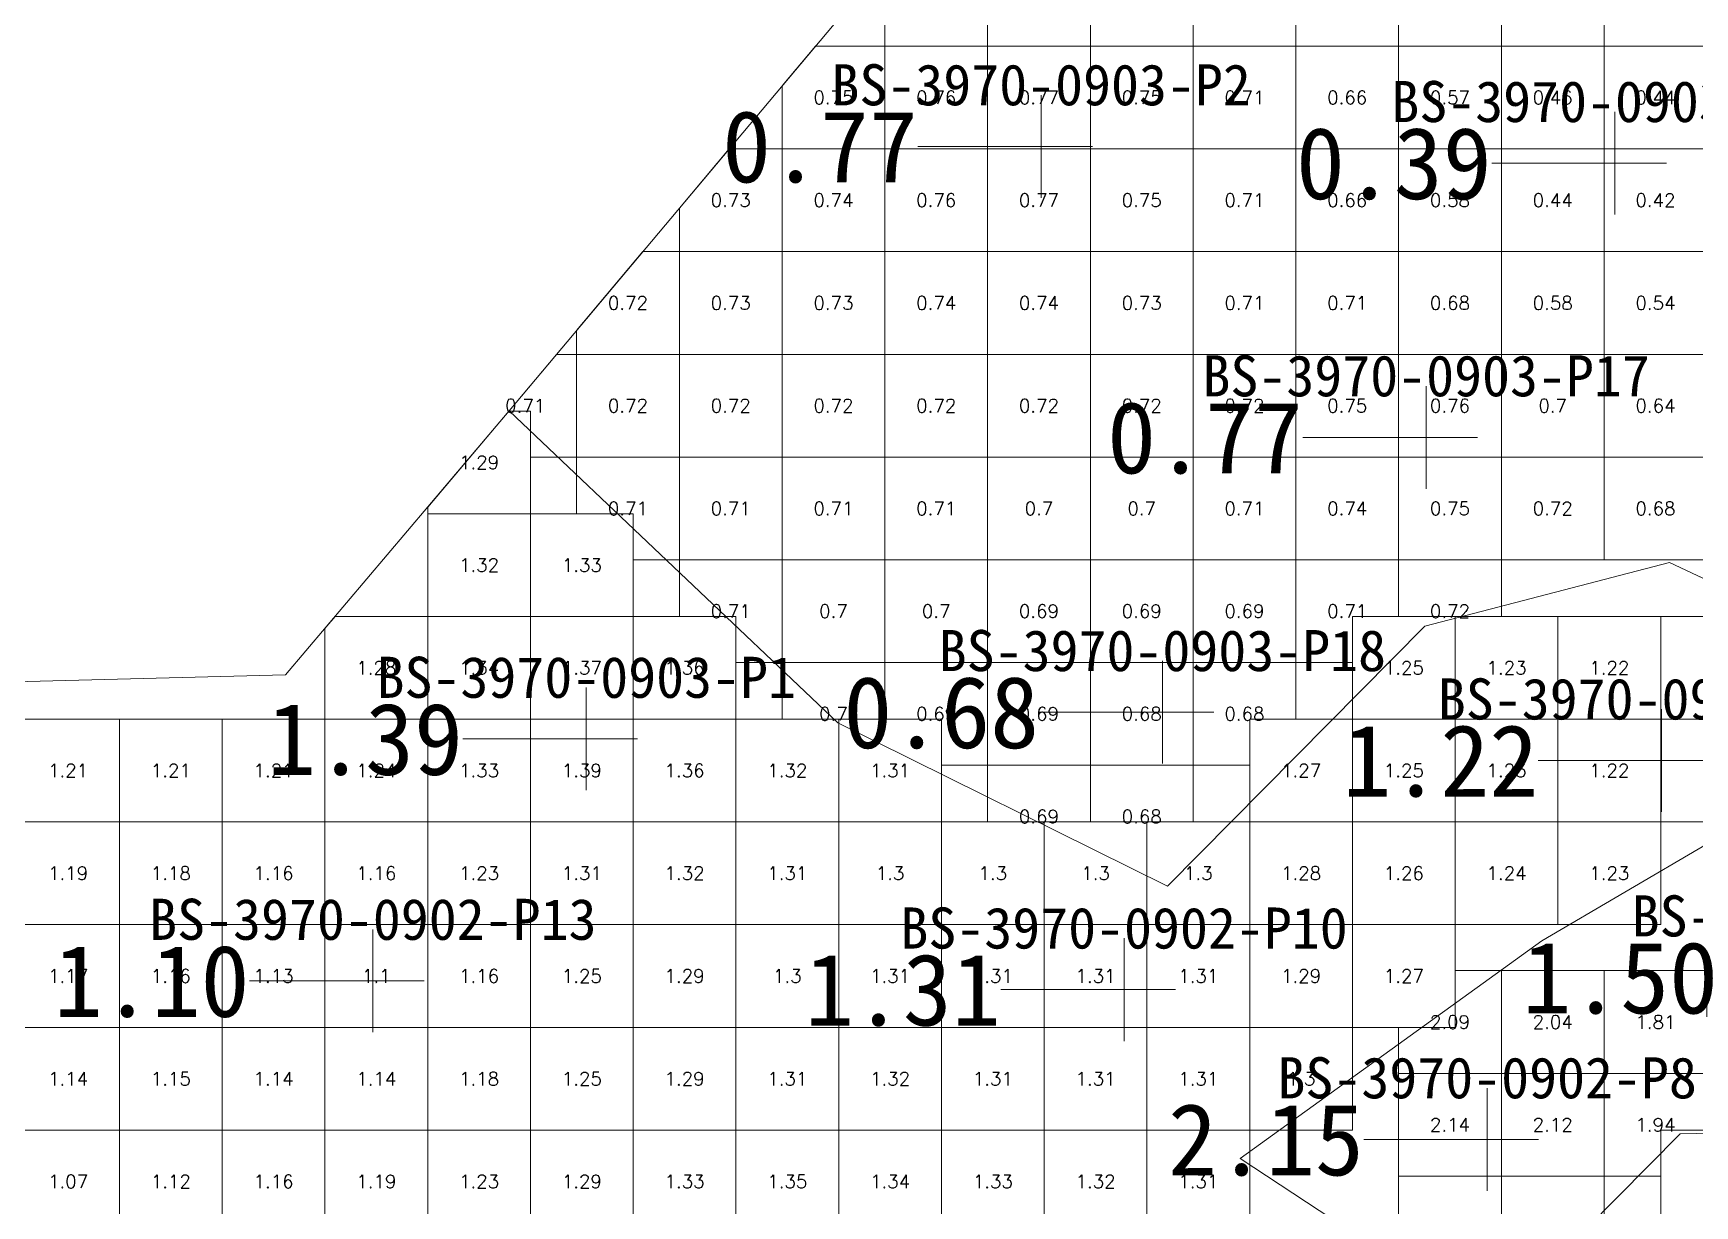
# Model space of a CAD drawing. Header units: inches. Extents: x 469880 to 469993, y 4349688 to 4349759.
# Drawn here: x 469947.06 to 469963.23, y 4349710.64 to 4349722.05 of the extents above; entities that cross this region are included whole.
import ezdxf
from ezdxf.enums import TextEntityAlignment as Align

# ---------------------------------------------------------------- set-up
doc = ezdxf.new("R2010")
doc.units = ezdxf.units.IN
doc.header["$MEASUREMENT"] = 0
for name, color, linetype, lineweight in [('孔口文字', 7, 'Continuous', 0), ('点', 7, 'Continuous', 0), ('爆区方格网', 7, 'Continuous', 0), ('线条', 7, 'Continuous', 0), ('钻孔', 7, 'Continuous', 0)]:
    doc.layers.add(name, color=color, linetype=linetype, lineweight=lineweight)
doc.styles.add('3dmine_textStyle_1', font='txt.shx', dxfattribs={"height": 1, "bigfont": 'gbcbig.shx'})
doc.styles.add('3dmine_textStyle_3', font='simsunb.ttf', dxfattribs={"height": 1})

msp = doc.modelspace()

# ---------------------------------------------------------------- hatches: boundary and pattern name
at = {"layer": '钻孔', "linetype": 'Continuous', "lineweight": 0, "true_color": 0x00ffff, "extrusion": (0, 1, 0)}
for points in [[(-469957.865, 3959.867), (-469956.865, 3959.867), (-469956.865, 3971.867), (-469957.865, 3971.867)], [(-469961.612, 3959.686), (-469960.612, 3959.686), (-469960.612, 3971.686), (-469961.612, 3971.686)], [(-469959.045, 3960.294), (-469958.045, 3960.294), (-469958.045, 3971.294), (-469959.045, 3971.294)]]:
    msp.add_hatch(color=4, dxfattribs=at).paths.add_polyline_path(points, flags=0)
at = {"layer": '钻孔', "linetype": 'Continuous', "lineweight": 0, "true_color": 0x808080, "extrusion": (0, 1, 0)}
msp.add_hatch(color=8, dxfattribs=at).paths.add_polyline_path([(-469963.45, 3959.773), (-469962.45, 3959.773), (-469962.45, 3971.773), (-469963.45, 3971.773)], flags=0)
at = {"layer": '钻孔', "linetype": 'Continuous', "lineweight": 0, "true_color": 0x0000ff, "extrusion": (0, 1, 0)}
for points in [[(-469953.438, 3960.302), (-469952.438, 3960.302), (-469952.438, 3971.302), (-469953.438, 3971.302)], [(-469963.903, 3960.316), (-469962.903, 3960.316), (-469962.903, 3971.316), (-469963.903, 3971.316)], [(-469951.361, 3960.17), (-469950.361, 3960.17), (-469950.361, 3971.17), (-469951.361, 3971.17)], [(-469958.672, 3959.899), (-469957.672, 3959.899), (-469957.672, 3970.899), (-469958.672, 3970.899)]]:
    msp.add_hatch(color=5, dxfattribs=at).paths.add_polyline_path(points, flags=0)
at = {"layer": '钻孔', "linetype": 'Continuous', "lineweight": 0, "true_color": 0xff0000, "extrusion": (0, 1, 0)}
msp.add_hatch(color=1, dxfattribs=at).paths.add_polyline_path([(-469962.206, 3960.086), (-469961.206, 3960.086), (-469961.206, 3971.086), (-469962.206, 3971.086)], flags=0)

# ---------------------------------------------------------------- linework, layer by layer
at = {"color": 4, "linetype": 'Continuous', "lineweight": 0, "true_color": 0x00ffff, "elevation": 1985.963}
msp.add_lwpolyline([(469973.153, 4349732.408), (469971.088, 4349729.409), (469971.519, 4349727.776), (469968.46, 4349724.612), (469968.636, 4349720.901), (469967.605, 4349718.34), (469970.314, 4349716.603), (469968.57, 4349714.27), (469962.982, 4349716.896), (469960.598, 4349716.278), (469958.095, 4349713.746), (469954.885, 4349715.336), (469951.689, 4349718.375), (469955.859, 4349723.342), (469957.853, 4349725.735), (469962.88, 4349731.064), (469965.889, 4349733.504), (469971.06, 4349734.297), (469973.153, 4349732.408)], dxfattribs=at)
at = {"color": 5, "linetype": 'Continuous', "lineweight": 0, "true_color": 0x0000ff}
msp.add_lwpolyline([(469964.697, 4349711.369), (469963.086, 4349711.336), (469961.253, 4349709.481), (469958.801, 4349711.094), (469961.738, 4349713.214), (469965.776, 4349715.583), (469962.982, 4349716.896), (469960.598, 4349716.278), (469958.095, 4349713.746), (469954.885, 4349715.336), (469951.689, 4349718.375), (469949.512, 4349715.803), (469943.724, 4349715.656)], dxfattribs=at)
at = {"color": 7, "linetype": 'Continuous', "lineweight": 0, "elevation": 1985.963}
msp.add_lwpolyline([(469965.776, 4349715.583), (469961.738, 4349713.214), (469958.801, 4349711.094), (469961.253, 4349709.481), (469963.086, 4349711.336), (469964.697, 4349711.369), (469968.341, 4349711.011), (469971.985, 4349710.652), (469973.465, 4349710.166), (469974.945, 4349709.68), (469976.392, 4349708.736), (469977.838, 4349707.792), (469979.727, 4349709.945), (469977.739, 4349711.524), (469973.831, 4349712.629), (469971.854, 4349713.965), (469968.57, 4349714.27), (469965.776, 4349715.583), (469965.776, 4349715.583)], dxfattribs=at)
at = {"layer": '点', "color": 138, "linetype": 'Continuous', "lineweight": 0, "true_color": 0x004c4c}
for points, elevation in [([(469956.865, 4349720.448), (469956.865, 4349721.448)], 3971.867), ([(469962.45, 4349720.285), (469962.45, 4349721.285)], 3971.773), ([(469957.365, 4349720.948), (469956.365, 4349720.948)], 3971.867), ([(469962.95, 4349720.785), (469961.95, 4349720.785)], 3971.773), ([(469960.612, 4349717.615), (469960.612, 4349718.615)], 3971.686), ([(469961.112, 4349718.115), (469960.112, 4349718.115)], 3971.686), ([(469958.045, 4349714.94), (469958.045, 4349715.94)], 3971.294), ([(469952.438, 4349714.68), (469952.438, 4349715.68)], 3971.302), ([(469958.545, 4349715.44), (469957.545, 4349715.44)], 3971.294), ([(469962.903, 4349714.469), (469962.903, 4349715.469)], 3971.316), ([(469952.938, 4349715.18), (469951.938, 4349715.18)], 3971.302), ([(469963.403, 4349714.969), (469962.403, 4349714.969)], 3971.316), ([(469950.361, 4349712.324), (469950.361, 4349713.324)], 3971.17), ([(469957.672, 4349712.239), (469957.672, 4349713.239)], 3970.899), ([(469950.861, 4349712.824), (469949.861, 4349712.824)], 3971.17), ([(469958.172, 4349712.739), (469957.172, 4349712.739)], 3970.899), ([(469961.206, 4349710.781), (469961.206, 4349711.781)], 3971.086), ([(469961.706, 4349711.281), (469960.706, 4349711.281)], 3971.086)]:
    msp.add_lwpolyline(points, dxfattribs=dict(at, elevation=elevation))
at = {"layer": '爆区方格网', "color": 4, "linetype": 'Continuous', "lineweight": 0, "true_color": 0x00ffff, "elevation": 3971.501}
for points in [[(469956.344, 4349721.924), (469955.344, 4349721.924), (469955.344, 4349722.729), (469955.508, 4349722.924), (469956.344, 4349722.924), (469956.344, 4349721.924)], [(469957.344, 4349721.924), (469956.344, 4349721.924), (469956.344, 4349722.924), (469957.344, 4349722.924), (469957.344, 4349721.924)], [(469958.344, 4349721.924), (469957.344, 4349721.924), (469957.344, 4349722.924), (469958.344, 4349722.924), (469958.344, 4349721.924)], [(469959.344, 4349721.924), (469958.344, 4349721.924), (469958.344, 4349722.924), (469959.344, 4349722.924), (469959.344, 4349721.924)], [(469960.344, 4349721.924), (469959.344, 4349721.924), (469959.344, 4349722.924), (469960.344, 4349722.924), (469960.344, 4349721.924)], [(469961.344, 4349721.924), (469960.344, 4349721.924), (469960.344, 4349722.924), (469961.344, 4349722.924), (469961.344, 4349721.924)], [(469962.344, 4349721.924), (469961.344, 4349721.924), (469961.344, 4349722.924), (469962.344, 4349722.924), (469962.344, 4349721.924)], [(469963.344, 4349721.924), (469962.344, 4349721.924), (469962.344, 4349722.924), (469963.344, 4349722.924), (469963.344, 4349721.924)], [(469955.344, 4349720.924), (469954.344, 4349720.924), (469954.344, 4349721.538), (469954.668, 4349721.924), (469955.344, 4349721.924), (469955.344, 4349720.924)], [(469956.344, 4349720.924), (469955.344, 4349720.924), (469955.344, 4349721.924), (469956.344, 4349721.924), (469956.344, 4349720.924)], [(469957.344, 4349720.924), (469956.344, 4349720.924), (469956.344, 4349721.924), (469957.344, 4349721.924), (469957.344, 4349720.924)], [(469958.344, 4349720.924), (469957.344, 4349720.924), (469957.344, 4349721.924), (469958.344, 4349721.924), (469958.344, 4349720.924)], [(469959.344, 4349720.924), (469958.344, 4349720.924), (469958.344, 4349721.924), (469959.344, 4349721.924), (469959.344, 4349720.924)], [(469960.344, 4349720.924), (469959.344, 4349720.924), (469959.344, 4349721.924), (469960.344, 4349721.924), (469960.344, 4349720.924)], [(469961.344, 4349720.924), (469960.344, 4349720.924), (469960.344, 4349721.924), (469961.344, 4349721.924), (469961.344, 4349720.924)], [(469962.344, 4349720.924), (469961.344, 4349720.924), (469961.344, 4349721.924), (469962.344, 4349721.924), (469962.344, 4349720.924)], [(469963.344, 4349720.924), (469962.344, 4349720.924), (469962.344, 4349721.924), (469963.344, 4349721.924), (469963.344, 4349720.924)], [(469954.344, 4349719.924), (469953.344, 4349719.924), (469953.344, 4349720.347), (469953.829, 4349720.924), (469954.344, 4349720.924), (469954.344, 4349719.924)], [(469955.344, 4349719.924), (469954.344, 4349719.924), (469954.344, 4349720.924), (469955.344, 4349720.924), (469955.344, 4349719.924)], [(469956.344, 4349719.924), (469955.344, 4349719.924), (469955.344, 4349720.924), (469956.344, 4349720.924), (469956.344, 4349719.924)], [(469957.344, 4349719.924), (469956.344, 4349719.924), (469956.344, 4349720.924), (469957.344, 4349720.924), (469957.344, 4349719.924)], [(469958.344, 4349719.924), (469957.344, 4349719.924), (469957.344, 4349720.924), (469958.344, 4349720.924), (469958.344, 4349719.924)], [(469959.344, 4349719.924), (469958.344, 4349719.924), (469958.344, 4349720.924), (469959.344, 4349720.924), (469959.344, 4349719.924)], [(469960.344, 4349719.924), (469959.344, 4349719.924), (469959.344, 4349720.924), (469960.344, 4349720.924), (469960.344, 4349719.924)], [(469961.344, 4349719.924), (469960.344, 4349719.924), (469960.344, 4349720.924), (469961.344, 4349720.924), (469961.344, 4349719.924)], [(469962.344, 4349719.924), (469961.344, 4349719.924), (469961.344, 4349720.924), (469962.344, 4349720.924), (469962.344, 4349719.924)], [(469963.344, 4349719.924), (469962.344, 4349719.924), (469962.344, 4349720.924), (469963.344, 4349720.924), (469963.344, 4349719.924)], [(469953.344, 4349718.924), (469952.344, 4349718.924), (469952.344, 4349719.156), (469952.989, 4349719.924), (469953.344, 4349719.924), (469953.344, 4349718.924)], [(469954.344, 4349718.924), (469953.344, 4349718.924), (469953.344, 4349719.924), (469954.344, 4349719.924), (469954.344, 4349718.924)], [(469955.344, 4349718.924), (469954.344, 4349718.924), (469954.344, 4349719.924), (469955.344, 4349719.924), (469955.344, 4349718.924)], [(469956.344, 4349718.924), (469955.344, 4349718.924), (469955.344, 4349719.924), (469956.344, 4349719.924), (469956.344, 4349718.924)], [(469957.344, 4349718.924), (469956.344, 4349718.924), (469956.344, 4349719.924), (469957.344, 4349719.924), (469957.344, 4349718.924)], [(469958.344, 4349718.924), (469957.344, 4349718.924), (469957.344, 4349719.924), (469958.344, 4349719.924), (469958.344, 4349718.924)], [(469959.344, 4349718.924), (469958.344, 4349718.924), (469958.344, 4349719.924), (469959.344, 4349719.924), (469959.344, 4349718.924)], [(469960.344, 4349718.924), (469959.344, 4349718.924), (469959.344, 4349719.924), (469960.344, 4349719.924), (469960.344, 4349718.924)], [(469961.344, 4349718.924), (469960.344, 4349718.924), (469960.344, 4349719.924), (469961.344, 4349719.924), (469961.344, 4349718.924)], [(469962.344, 4349718.924), (469961.344, 4349718.924), (469961.344, 4349719.924), (469962.344, 4349719.924), (469962.344, 4349718.924)], [(469963.344, 4349718.924), (469962.344, 4349718.924), (469962.344, 4349719.924), (469963.344, 4349719.924), (469963.344, 4349718.924)], [(469952.344, 4349717.924), (469951.895, 4349717.924), (469951.895, 4349718.372), (469951.686, 4349718.372), (469951.689, 4349718.375), (469952.149, 4349718.924), (469952.344, 4349718.924), (469952.344, 4349717.924)], [(469953.344, 4349717.924), (469952.344, 4349717.924), (469952.344, 4349718.924), (469953.344, 4349718.924), (469953.344, 4349717.924)], [(469954.344, 4349717.924), (469953.344, 4349717.924), (469953.344, 4349718.924), (469954.344, 4349718.924), (469954.344, 4349717.924)], [(469955.344, 4349717.924), (469954.344, 4349717.924), (469954.344, 4349718.924), (469955.344, 4349718.924), (469955.344, 4349717.924)], [(469956.344, 4349717.924), (469955.344, 4349717.924), (469955.344, 4349718.924), (469956.344, 4349718.924), (469956.344, 4349717.924)], [(469957.344, 4349717.924), (469956.344, 4349717.924), (469956.344, 4349718.924), (469957.344, 4349718.924), (469957.344, 4349717.924)], [(469958.344, 4349717.924), (469957.344, 4349717.924), (469957.344, 4349718.924), (469958.344, 4349718.924), (469958.344, 4349717.924)], [(469959.344, 4349717.924), (469958.344, 4349717.924), (469958.344, 4349718.924), (469959.344, 4349718.924), (469959.344, 4349717.924)], [(469960.344, 4349717.924), (469959.344, 4349717.924), (469959.344, 4349718.924), (469960.344, 4349718.924), (469960.344, 4349717.924)], [(469961.344, 4349717.924), (469960.344, 4349717.924), (469960.344, 4349718.924), (469961.344, 4349718.924), (469961.344, 4349717.924)], [(469962.344, 4349717.924), (469961.344, 4349717.924), (469961.344, 4349718.924), (469962.344, 4349718.924), (469962.344, 4349717.924)], [(469963.344, 4349717.924), (469962.344, 4349717.924), (469962.344, 4349718.924), (469963.344, 4349718.924), (469963.344, 4349717.924)], [(469953.344, 4349716.924), (469952.895, 4349716.924), (469952.895, 4349717.372), (469952.344, 4349717.372), (469952.344, 4349717.924), (469953.344, 4349717.924), (469953.344, 4349716.924)], [(469954.344, 4349716.924), (469953.344, 4349716.924), (469953.344, 4349717.924), (469954.344, 4349717.924), (469954.344, 4349716.924)], [(469955.344, 4349716.924), (469954.344, 4349716.924), (469954.344, 4349717.924), (469955.344, 4349717.924), (469955.344, 4349716.924)], [(469956.344, 4349716.924), (469955.344, 4349716.924), (469955.344, 4349717.924), (469956.344, 4349717.924), (469956.344, 4349716.924)], [(469957.344, 4349716.924), (469956.344, 4349716.924), (469956.344, 4349717.924), (469957.344, 4349717.924), (469957.344, 4349716.924)], [(469958.344, 4349716.924), (469957.344, 4349716.924), (469957.344, 4349717.924), (469958.344, 4349717.924), (469958.344, 4349716.924)], [(469959.344, 4349716.924), (469958.344, 4349716.924), (469958.344, 4349717.924), (469959.344, 4349717.924), (469959.344, 4349716.924)], [(469960.344, 4349716.924), (469959.344, 4349716.924), (469959.344, 4349717.924), (469960.344, 4349717.924), (469960.344, 4349716.924)], [(469961.344, 4349716.924), (469960.344, 4349716.924), (469960.344, 4349717.924), (469961.344, 4349717.924), (469961.344, 4349716.924)], [(469962.344, 4349716.924), (469961.344, 4349716.924), (469961.344, 4349717.924), (469962.344, 4349717.924), (469962.344, 4349716.924)], [(469963.344, 4349716.924), (469962.344, 4349716.924), (469962.344, 4349717.924), (469963.344, 4349717.924), (469963.344, 4349716.924)], [(469954.344, 4349715.924), (469953.895, 4349715.924), (469953.895, 4349716.372), (469953.344, 4349716.372), (469953.344, 4349716.924), (469954.344, 4349716.924), (469954.344, 4349715.924)], [(469955.344, 4349715.924), (469954.344, 4349715.924), (469954.344, 4349716.924), (469955.344, 4349716.924), (469955.344, 4349715.924)], [(469956.344, 4349715.924), (469955.344, 4349715.924), (469955.344, 4349716.924), (469956.344, 4349716.924), (469956.344, 4349715.924)], [(469957.344, 4349715.924), (469956.344, 4349715.924), (469956.344, 4349716.924), (469957.344, 4349716.924), (469957.344, 4349715.924)], [(469958.344, 4349715.924), (469957.344, 4349715.924), (469957.344, 4349716.924), (469958.344, 4349716.924), (469958.344, 4349715.924)], [(469959.344, 4349715.924), (469958.344, 4349715.924), (469958.344, 4349716.924), (469959.344, 4349716.924), (469959.344, 4349715.924)], [(469960.344, 4349716.372), (469959.895, 4349716.372), (469959.895, 4349715.924), (469959.344, 4349715.924), (469959.344, 4349716.924), (469960.344, 4349716.924), (469960.344, 4349716.372)], [(469961.344, 4349716.372), (469960.344, 4349716.372), (469960.344, 4349716.924), (469961.344, 4349716.924), (469961.344, 4349716.372)], [(469955.344, 4349715.372), (469954.344, 4349715.372), (469954.344, 4349715.924), (469955.344, 4349715.924), (469955.344, 4349715.372)], [(469956.344, 4349714.924), (469955.895, 4349714.924), (469955.895, 4349715.372), (469955.344, 4349715.372), (469955.344, 4349715.924), (469956.344, 4349715.924), (469956.344, 4349714.924)], [(469957.344, 4349714.924), (469956.344, 4349714.924), (469956.344, 4349715.924), (469957.344, 4349715.924), (469957.344, 4349714.924)], [(469958.344, 4349714.924), (469957.344, 4349714.924), (469957.344, 4349715.924), (469958.344, 4349715.924), (469958.344, 4349714.924)], [(469959.344, 4349715.372), (469958.895, 4349715.372), (469958.895, 4349714.924), (469958.344, 4349714.924), (469958.344, 4349715.924), (469959.344, 4349715.924), (469959.344, 4349715.372)], [(469957.344, 4349714.372), (469956.344, 4349714.372), (469956.344, 4349714.924), (469957.344, 4349714.924), (469957.344, 4349714.372)], [(469958.344, 4349714.372), (469957.344, 4349714.372), (469957.344, 4349714.924), (469958.344, 4349714.924), (469958.344, 4349714.372)]]:
    msp.add_lwpolyline(points, dxfattribs=at)
at = {"layer": '爆区方格网', "color": 5, "linetype": 'Continuous', "lineweight": 0, "true_color": 0x0000ff, "elevation": 3971.284}
for points in [[(469951.895, 4349717.372), (469950.895, 4349717.372), (469950.895, 4349717.437), (469951.686, 4349718.372), (469951.895, 4349718.372), (469951.895, 4349717.372)], [(469951.895, 4349716.372), (469950.895, 4349716.372), (469950.895, 4349717.372), (469951.895, 4349717.372), (469951.895, 4349716.372)], [(469952.895, 4349716.372), (469951.895, 4349716.372), (469951.895, 4349717.372), (469952.895, 4349717.372), (469952.895, 4349716.372)], [(469950.895, 4349715.372), (469949.895, 4349715.372), (469949.895, 4349716.255), (469949.994, 4349716.372), (469950.895, 4349716.372), (469950.895, 4349715.372)], [(469951.895, 4349715.372), (469950.895, 4349715.372), (469950.895, 4349716.372), (469951.895, 4349716.372), (469951.895, 4349715.372)], [(469952.895, 4349715.372), (469951.895, 4349715.372), (469951.895, 4349716.372), (469952.895, 4349716.372), (469952.895, 4349715.372)], [(469953.895, 4349715.372), (469952.895, 4349715.372), (469952.895, 4349716.372), (469953.895, 4349716.372), (469953.895, 4349715.372)], [(469960.895, 4349715.372), (469959.895, 4349715.372), (469959.895, 4349716.372), (469960.895, 4349716.372), (469960.895, 4349715.372)], [(469961.895, 4349715.372), (469960.895, 4349715.372), (469960.895, 4349716.372), (469961.895, 4349716.372), (469961.895, 4349715.372)], [(469962.895, 4349715.372), (469961.895, 4349715.372), (469961.895, 4349716.372), (469962.895, 4349716.372), (469962.895, 4349715.372)], [(469963.895, 4349715.372), (469962.895, 4349715.372), (469962.895, 4349716.372), (469963.895, 4349716.372), (469963.895, 4349715.372)], [(469947.895, 4349714.372), (469946.895, 4349714.372), (469946.895, 4349715.372), (469947.895, 4349715.372), (469947.895, 4349714.372)], [(469948.895, 4349714.372), (469947.895, 4349714.372), (469947.895, 4349715.372), (469948.895, 4349715.372), (469948.895, 4349714.372)], [(469949.895, 4349714.372), (469948.895, 4349714.372), (469948.895, 4349715.372), (469949.895, 4349715.372), (469949.895, 4349714.372)], [(469950.895, 4349714.372), (469949.895, 4349714.372), (469949.895, 4349715.372), (469950.895, 4349715.372), (469950.895, 4349714.372)], [(469951.895, 4349714.372), (469950.895, 4349714.372), (469950.895, 4349715.372), (469951.895, 4349715.372), (469951.895, 4349714.372)], [(469952.895, 4349714.372), (469951.895, 4349714.372), (469951.895, 4349715.372), (469952.895, 4349715.372), (469952.895, 4349714.372)], [(469953.895, 4349714.372), (469952.895, 4349714.372), (469952.895, 4349715.372), (469953.895, 4349715.372), (469953.895, 4349714.372)], [(469954.895, 4349714.372), (469953.895, 4349714.372), (469953.895, 4349715.372), (469954.895, 4349715.372), (469954.895, 4349714.372)], [(469955.895, 4349714.372), (469954.895, 4349714.372), (469954.895, 4349715.372), (469955.895, 4349715.372), (469955.895, 4349714.372)], [(469959.895, 4349714.372), (469958.895, 4349714.372), (469958.895, 4349715.372), (469959.895, 4349715.372), (469959.895, 4349714.372)], [(469960.895, 4349714.372), (469959.895, 4349714.372), (469959.895, 4349715.372), (469960.895, 4349715.372), (469960.895, 4349714.372)], [(469961.895, 4349714.372), (469960.895, 4349714.372), (469960.895, 4349715.372), (469961.895, 4349715.372), (469961.895, 4349714.372)], [(469962.895, 4349714.372), (469961.895, 4349714.372), (469961.895, 4349715.372), (469962.895, 4349715.372), (469962.895, 4349714.372)], [(469963.895, 4349714.372), (469962.895, 4349714.372), (469962.895, 4349715.372), (469963.895, 4349715.372), (469963.895, 4349714.372)], [(469947.895, 4349713.372), (469946.895, 4349713.372), (469946.895, 4349714.372), (469947.895, 4349714.372), (469947.895, 4349713.372)], [(469948.895, 4349713.372), (469947.895, 4349713.372), (469947.895, 4349714.372), (469948.895, 4349714.372), (469948.895, 4349713.372)], [(469949.895, 4349713.372), (469948.895, 4349713.372), (469948.895, 4349714.372), (469949.895, 4349714.372), (469949.895, 4349713.372)], [(469950.895, 4349713.372), (469949.895, 4349713.372), (469949.895, 4349714.372), (469950.895, 4349714.372), (469950.895, 4349713.372)], [(469951.895, 4349713.372), (469950.895, 4349713.372), (469950.895, 4349714.372), (469951.895, 4349714.372), (469951.895, 4349713.372)], [(469952.895, 4349713.372), (469951.895, 4349713.372), (469951.895, 4349714.372), (469952.895, 4349714.372), (469952.895, 4349713.372)], [(469953.895, 4349713.372), (469952.895, 4349713.372), (469952.895, 4349714.372), (469953.895, 4349714.372), (469953.895, 4349713.372)], [(469954.895, 4349713.372), (469953.895, 4349713.372), (469953.895, 4349714.372), (469954.895, 4349714.372), (469954.895, 4349713.372)], [(469955.895, 4349713.372), (469954.895, 4349713.372), (469954.895, 4349714.372), (469955.895, 4349714.372), (469955.895, 4349713.372)], [(469956.895, 4349713.372), (469955.895, 4349713.372), (469955.895, 4349714.372), (469956.895, 4349714.372), (469956.895, 4349713.372)], [(469957.895, 4349713.372), (469956.895, 4349713.372), (469956.895, 4349714.372), (469957.895, 4349714.372), (469957.895, 4349713.372)], [(469958.895, 4349713.372), (469957.895, 4349713.372), (469957.895, 4349714.372), (469958.895, 4349714.372), (469958.895, 4349713.372)], [(469959.895, 4349713.372), (469958.895, 4349713.372), (469958.895, 4349714.372), (469959.895, 4349714.372), (469959.895, 4349713.372)], [(469960.895, 4349713.372), (469959.895, 4349713.372), (469959.895, 4349714.372), (469960.895, 4349714.372), (469960.895, 4349713.372)], [(469961.895, 4349713.372), (469960.895, 4349713.372), (469960.895, 4349714.372), (469961.895, 4349714.372), (469961.895, 4349713.372)], [(469962.895, 4349713.372), (469961.895, 4349713.372), (469961.895, 4349714.372), (469962.895, 4349714.372), (469962.895, 4349713.372)], [(469947.895, 4349712.372), (469946.895, 4349712.372), (469946.895, 4349713.372), (469947.895, 4349713.372), (469947.895, 4349712.372)], [(469948.895, 4349712.372), (469947.895, 4349712.372), (469947.895, 4349713.372), (469948.895, 4349713.372), (469948.895, 4349712.372)], [(469949.895, 4349712.372), (469948.895, 4349712.372), (469948.895, 4349713.372), (469949.895, 4349713.372), (469949.895, 4349712.372)], [(469950.895, 4349712.372), (469949.895, 4349712.372), (469949.895, 4349713.372), (469950.895, 4349713.372), (469950.895, 4349712.372)], [(469951.895, 4349712.372), (469950.895, 4349712.372), (469950.895, 4349713.372), (469951.895, 4349713.372), (469951.895, 4349712.372)], [(469952.895, 4349712.372), (469951.895, 4349712.372), (469951.895, 4349713.372), (469952.895, 4349713.372), (469952.895, 4349712.372)], [(469953.895, 4349712.372), (469952.895, 4349712.372), (469952.895, 4349713.372), (469953.895, 4349713.372), (469953.895, 4349712.372)], [(469954.895, 4349712.372), (469953.895, 4349712.372), (469953.895, 4349713.372), (469954.895, 4349713.372), (469954.895, 4349712.372)], [(469955.895, 4349712.372), (469954.895, 4349712.372), (469954.895, 4349713.372), (469955.895, 4349713.372), (469955.895, 4349712.372)], [(469956.895, 4349712.372), (469955.895, 4349712.372), (469955.895, 4349713.372), (469956.895, 4349713.372), (469956.895, 4349712.372)], [(469957.895, 4349712.372), (469956.895, 4349712.372), (469956.895, 4349713.372), (469957.895, 4349713.372), (469957.895, 4349712.372)], [(469958.895, 4349712.372), (469957.895, 4349712.372), (469957.895, 4349713.372), (469958.895, 4349713.372), (469958.895, 4349712.372)], [(469959.895, 4349712.372), (469958.895, 4349712.372), (469958.895, 4349713.372), (469959.895, 4349713.372), (469959.895, 4349712.372)], [(469960.895, 4349712.372), (469959.895, 4349712.372), (469959.895, 4349713.372), (469960.895, 4349713.372), (469960.895, 4349712.372)], [(469947.895, 4349711.372), (469946.895, 4349711.372), (469946.895, 4349712.372), (469947.895, 4349712.372), (469947.895, 4349711.372)], [(469948.895, 4349711.372), (469947.895, 4349711.372), (469947.895, 4349712.372), (469948.895, 4349712.372), (469948.895, 4349711.372)], [(469949.895, 4349711.372), (469948.895, 4349711.372), (469948.895, 4349712.372), (469949.895, 4349712.372), (469949.895, 4349711.372)], [(469950.895, 4349711.372), (469949.895, 4349711.372), (469949.895, 4349712.372), (469950.895, 4349712.372), (469950.895, 4349711.372)], [(469951.895, 4349711.372), (469950.895, 4349711.372), (469950.895, 4349712.372), (469951.895, 4349712.372), (469951.895, 4349711.372)], [(469952.895, 4349711.372), (469951.895, 4349711.372), (469951.895, 4349712.372), (469952.895, 4349712.372), (469952.895, 4349711.372)], [(469953.895, 4349711.372), (469952.895, 4349711.372), (469952.895, 4349712.372), (469953.895, 4349712.372), (469953.895, 4349711.372)], [(469954.895, 4349711.372), (469953.895, 4349711.372), (469953.895, 4349712.372), (469954.895, 4349712.372), (469954.895, 4349711.372)], [(469955.895, 4349711.372), (469954.895, 4349711.372), (469954.895, 4349712.372), (469955.895, 4349712.372), (469955.895, 4349711.372)], [(469956.895, 4349711.372), (469955.895, 4349711.372), (469955.895, 4349712.372), (469956.895, 4349712.372), (469956.895, 4349711.372)], [(469957.895, 4349711.372), (469956.895, 4349711.372), (469956.895, 4349712.372), (469957.895, 4349712.372), (469957.895, 4349711.372)], [(469958.895, 4349711.372), (469957.895, 4349711.372), (469957.895, 4349712.372), (469958.895, 4349712.372), (469958.895, 4349711.372)], [(469959.895, 4349711.372), (469958.895, 4349711.372), (469958.895, 4349712.372), (469959.895, 4349712.372), (469959.895, 4349711.372)], [(469947.895, 4349710.372), (469946.895, 4349710.372), (469946.895, 4349711.372), (469947.895, 4349711.372), (469947.895, 4349710.372)], [(469948.895, 4349710.372), (469947.895, 4349710.372), (469947.895, 4349711.372), (469948.895, 4349711.372), (469948.895, 4349710.372)], [(469949.895, 4349710.372), (469948.895, 4349710.372), (469948.895, 4349711.372), (469949.895, 4349711.372), (469949.895, 4349710.372)], [(469950.895, 4349710.372), (469949.895, 4349710.372), (469949.895, 4349711.372), (469950.895, 4349711.372), (469950.895, 4349710.372)], [(469951.895, 4349710.372), (469950.895, 4349710.372), (469950.895, 4349711.372), (469951.895, 4349711.372), (469951.895, 4349710.372)], [(469952.895, 4349710.372), (469951.895, 4349710.372), (469951.895, 4349711.372), (469952.895, 4349711.372), (469952.895, 4349710.372)], [(469953.895, 4349710.372), (469952.895, 4349710.372), (469952.895, 4349711.372), (469953.895, 4349711.372), (469953.895, 4349710.372)], [(469954.895, 4349710.372), (469953.895, 4349710.372), (469953.895, 4349711.372), (469954.895, 4349711.372), (469954.895, 4349710.372)], [(469955.895, 4349710.372), (469954.895, 4349710.372), (469954.895, 4349711.372), (469955.895, 4349711.372), (469955.895, 4349710.372)], [(469956.895, 4349710.372), (469955.895, 4349710.372), (469955.895, 4349711.372), (469956.895, 4349711.372), (469956.895, 4349710.372)], [(469957.895, 4349710.372), (469956.895, 4349710.372), (469956.895, 4349711.372), (469957.895, 4349711.372), (469957.895, 4349710.372)], [(469958.895, 4349710.372), (469957.895, 4349710.372), (469957.895, 4349711.372), (469958.895, 4349711.372), (469958.895, 4349710.372)], [(469963.895, 4349710.372), (469962.895, 4349710.372), (469962.895, 4349711.372), (469963.895, 4349711.372), (469963.895, 4349710.372)]]:
    msp.add_lwpolyline(points, dxfattribs=at)
at = {"layer": '爆区方格网', "color": 1, "linetype": 'Continuous', "lineweight": 0, "true_color": 0xff0000, "elevation": 3971.086}
for points in [[(469961.344, 4349711.924), (469960.344, 4349711.924), (469960.344, 4349712.372), (469960.895, 4349712.372), (469960.895, 4349712.924), (469961.344, 4349712.924), (469961.344, 4349711.924)], [(469962.344, 4349711.924), (469961.344, 4349711.924), (469961.344, 4349712.924), (469962.344, 4349712.924), (469962.344, 4349711.924)], [(469963.344, 4349711.924), (469962.344, 4349711.924), (469962.344, 4349712.924), (469963.344, 4349712.924), (469963.344, 4349711.924)], [(469961.344, 4349710.924), (469960.344, 4349710.924), (469960.344, 4349711.924), (469961.344, 4349711.924), (469961.344, 4349710.924)], [(469962.344, 4349710.924), (469961.344, 4349710.924), (469961.344, 4349711.924), (469962.344, 4349711.924), (469962.344, 4349710.924)], [(469963.344, 4349711.372), (469962.895, 4349711.372), (469962.895, 4349710.924), (469962.344, 4349710.924), (469962.344, 4349711.924), (469963.344, 4349711.924), (469963.344, 4349711.372)], [(469961.344, 4349709.924), (469960.895, 4349709.924), (469960.895, 4349710.372), (469960.344, 4349710.372), (469960.344, 4349710.924), (469961.344, 4349710.924), (469961.344, 4349709.924)], [(469962.344, 4349710.372), (469961.895, 4349710.372), (469961.895, 4349709.924), (469961.344, 4349709.924), (469961.344, 4349710.924), (469962.344, 4349710.924), (469962.344, 4349710.372)]]:
    msp.add_lwpolyline(points, dxfattribs=at)
at = {"layer": '线条', "color": 138, "linetype": 'Continuous', "lineweight": 0, "true_color": 0x004c4c}
for points, elevation in [([(469956.865, 4349720.948), (469956.865, 4349720.948), (469956.865, 4349720.948)], 3971.867), ([(469962.45, 4349720.785), (469962.45, 4349720.785), (469962.45, 4349720.785)], 3971.773), ([(469960.612, 4349718.115), (469960.612, 4349718.115), (469960.612, 4349718.115)], 3971.686), ([(469958.045, 4349715.44), (469958.045, 4349715.44), (469958.045, 4349715.44)], 3971.294), ([(469952.438, 4349715.18), (469952.438, 4349715.18), (469952.438, 4349715.18)], 3971.302), ([(469962.903, 4349714.969), (469962.903, 4349714.969), (469962.903, 4349714.969)], 3971.316), ([(469950.361, 4349712.824), (469950.361, 4349712.824), (469950.361, 4349712.824)], 3971.17), ([(469957.672, 4349712.739), (469957.672, 4349712.739), (469957.672, 4349712.739)], 3970.899), ([(469961.206, 4349711.281), (469961.206, 4349711.281), (469961.206, 4349711.281)], 3971.086)]:
    msp.add_lwpolyline(points, dxfattribs=dict(at, elevation=elevation))
at = {"layer": '钻孔', "color": 4, "linetype": 'Continuous', "lineweight": 0, "true_color": 0x00ffff}
for points, elevation in [([(469956.865, 4349720.948), (469955.665, 4349720.948)], 3971.867), ([(469956.865, 4349720.948), (469955.665, 4349720.948)], 3959.867), ([(469960.612, 4349718.115), (469959.412, 4349718.115)], 3971.686), ([(469960.612, 4349718.115), (469959.412, 4349718.115)], 3959.686), ([(469958.045, 4349715.44), (469956.845, 4349715.44)], 3971.294), ([(469958.045, 4349715.44), (469956.845, 4349715.44)], 3960.294)]:
    msp.add_lwpolyline(points, dxfattribs=dict(at, elevation=elevation))
at = {"layer": '钻孔', "color": 8, "linetype": 'Continuous', "lineweight": 0, "true_color": 0x808080}
for elevation in [3971.773, 3959.773]:
    msp.add_lwpolyline([(469962.45, 4349720.785), (469961.25, 4349720.785)], dxfattribs=dict(at, elevation=elevation))
at = {"layer": '钻孔', "color": 5, "linetype": 'Continuous', "lineweight": 0, "true_color": 0x0000ff}
for points, elevation in [([(469952.438, 4349715.18), (469951.238, 4349715.18)], 3971.302), ([(469952.438, 4349715.18), (469951.238, 4349715.18)], 3960.302), ([(469962.903, 4349714.969), (469961.703, 4349714.969)], 3971.316), ([(469962.903, 4349714.969), (469961.703, 4349714.969)], 3960.316), ([(469950.361, 4349712.824), (469949.161, 4349712.824)], 3971.17), ([(469950.361, 4349712.824), (469949.161, 4349712.824)], 3960.17), ([(469957.672, 4349712.739), (469956.472, 4349712.739)], 3970.899), ([(469957.672, 4349712.739), (469956.472, 4349712.739)], 3959.899)]:
    msp.add_lwpolyline(points, dxfattribs=dict(at, elevation=elevation))
at = {"layer": '钻孔', "color": 1, "linetype": 'Continuous', "lineweight": 0, "true_color": 0xff0000}
for elevation in [3971.086, 3960.086]:
    msp.add_lwpolyline([(469961.206, 4349711.281), (469960.006, 4349711.281)], dxfattribs=dict(at, elevation=elevation))

# ---------------------------------------------------------------- texts
at = {"color": 4, "linetype": 'Continuous', "lineweight": 0, "true_color": 0x00ffff, "style": '3dmine_textStyle_1'}
for s, p in [('0.75', (469954.844, 4349721.424, 3971.501)), ('0.76', (469955.844, 4349721.424, 3971.501)), ('0.77', (469956.844, 4349721.424, 3971.501)), ('0.75', (469957.844, 4349721.424, 3971.501)), ('0.71', (469958.844, 4349721.424, 3971.501)), ('0.66', (469959.844, 4349721.424, 3971.501)), ('0.57', (469960.844, 4349721.424, 3971.501)), ('0.46', (469961.844, 4349721.424, 3971.501)), ('0.44', (469962.844, 4349721.424, 3971.501)), ('0.73', (469953.844, 4349720.424, 3971.501)), ('0.74', (469954.844, 4349720.424, 3971.501)), ('0.76', (469955.844, 4349720.424, 3971.501)), ('0.77', (469956.844, 4349720.424, 3971.501)), ('0.75', (469957.844, 4349720.424, 3971.501)), ('0.71', (469958.844, 4349720.424, 3971.501)), ('0.66', (469959.844, 4349720.424, 3971.501)), ('0.58', (469960.844, 4349720.424, 3971.501)), ('0.44', (469961.844, 4349720.424, 3971.501)), ('0.42', (469962.844, 4349720.424, 3971.501)), ('0.72', (469952.844, 4349719.424, 3971.501)), ('0.73', (469953.844, 4349719.424, 3971.501)), ('0.73', (469954.844, 4349719.424, 3971.501)), ('0.74', (469955.844, 4349719.424, 3971.501)), ('0.74', (469956.844, 4349719.424, 3971.501)), ('0.73', (469957.844, 4349719.424, 3971.501)), ('0.71', (469958.844, 4349719.424, 3971.501)), ('0.71', (469959.844, 4349719.424, 3971.501)), ('0.68', (469960.844, 4349719.424, 3971.501)), ('0.58', (469961.844, 4349719.424, 3971.501)), ('0.54', (469962.844, 4349719.424, 3971.501)), ('0.71', (469951.844, 4349718.424, 3971.501)), ('0.72', (469952.844, 4349718.424, 3971.501)), ('0.72', (469953.844, 4349718.424, 3971.501)), ('0.72', (469954.844, 4349718.424, 3971.501)), ('0.72', (469955.844, 4349718.424, 3971.501)), ('0.72', (469956.844, 4349718.424, 3971.501)), ('0.72', (469957.844, 4349718.424, 3971.501)), ('0.72', (469958.844, 4349718.424, 3971.501)), ('0.75', (469959.844, 4349718.424, 3971.501)), ('0.76', (469960.844, 4349718.424, 3971.501)), ('0.7', (469961.844, 4349718.424, 3971.501)), ('0.64', (469962.844, 4349718.424, 3971.501)), ('0.71', (469952.844, 4349717.424, 3971.501)), ('0.71', (469953.844, 4349717.424, 3971.501)), ('0.71', (469954.844, 4349717.424, 3971.501)), ('0.71', (469955.844, 4349717.424, 3971.501)), ('0.7', (469956.844, 4349717.424, 3971.501)), ('0.7', (469957.844, 4349717.424, 3971.501)), ('0.71', (469958.844, 4349717.424, 3971.501)), ('0.74', (469959.844, 4349717.424, 3971.501)), ('0.75', (469960.844, 4349717.424, 3971.501)), ('0.72', (469961.844, 4349717.424, 3971.501)), ('0.68', (469962.844, 4349717.424, 3971.501)), ('0.71', (469953.844, 4349716.424, 3971.501)), ('0.7', (469954.844, 4349716.424, 3971.501)), ('0.7', (469955.844, 4349716.424, 3971.501)), ('0.69', (469956.844, 4349716.424, 3971.501)), ('0.69', (469957.844, 4349716.424, 3971.501)), ('0.69', (469958.844, 4349716.424, 3971.501)), ('0.71', (469959.844, 4349716.424, 3971.501)), ('0.72', (469960.844, 4349716.424, 3971.501)), ('0.7', (469954.844, 4349715.424, 3971.501)), ('0.69', (469955.844, 4349715.424, 3971.501)), ('0.69', (469956.844, 4349715.424, 3971.501)), ('0.68', (469957.844, 4349715.424, 3971.501)), ('0.68', (469958.844, 4349715.424, 3971.501)), ('0.69', (469956.844, 4349714.424, 3971.501)), ('0.68', (469957.844, 4349714.424, 3971.501))]:
    msp.add_text(s, height=0.13, dxfattribs=at).set_placement(p, align=Align.MIDDLE_CENTER)
at = {"color": 5, "linetype": 'Continuous', "lineweight": 0, "true_color": 0x0000ff, "style": '3dmine_textStyle_1'}
for s, p in [('1.29', (469951.395, 4349717.872, 3971.284)), ('1.32', (469951.395, 4349716.872, 3971.284)), ('1.33', (469952.395, 4349716.872, 3971.284)), ('1.28', (469950.395, 4349715.872, 3971.284)), ('1.34', (469951.395, 4349715.872, 3971.284)), ('1.37', (469952.395, 4349715.872, 3971.284)), ('1.36', (469953.395, 4349715.872, 3971.284)), ('1.25', (469960.395, 4349715.872, 3971.284)), ('1.23', (469961.395, 4349715.872, 3971.284)), ('1.22', (469962.395, 4349715.872, 3971.284)), ('1.21', (469947.395, 4349714.872, 3971.284)), ('1.21', (469948.395, 4349714.872, 3971.284)), ('1.21', (469949.395, 4349714.872, 3971.284)), ('1.24', (469950.395, 4349714.872, 3971.284)), ('1.33', (469951.395, 4349714.872, 3971.284)), ('1.39', (469952.395, 4349714.872, 3971.284)), ('1.36', (469953.395, 4349714.872, 3971.284)), ('1.32', (469954.395, 4349714.872, 3971.284)), ('1.31', (469955.395, 4349714.872, 3971.284)), ('1.27', (469959.395, 4349714.872, 3971.284)), ('1.25', (469960.395, 4349714.872, 3971.284)), ('1.23', (469961.395, 4349714.872, 3971.284)), ('1.22', (469962.395, 4349714.872, 3971.284)), ('1.19', (469947.395, 4349713.872, 3971.284)), ('1.18', (469948.395, 4349713.872, 3971.284)), ('1.16', (469949.395, 4349713.872, 3971.284)), ('1.16', (469950.395, 4349713.872, 3971.284)), ('1.23', (469951.395, 4349713.872, 3971.284)), ('1.31', (469952.395, 4349713.872, 3971.284)), ('1.32', (469953.395, 4349713.872, 3971.284)), ('1.31', (469954.395, 4349713.872, 3971.284)), ('1.3', (469955.395, 4349713.872, 3971.284)), ('1.3', (469956.395, 4349713.872, 3971.284)), ('1.3', (469957.395, 4349713.872, 3971.284)), ('1.3', (469958.395, 4349713.872, 3971.284)), ('1.28', (469959.395, 4349713.872, 3971.284)), ('1.26', (469960.395, 4349713.872, 3971.284)), ('1.24', (469961.395, 4349713.872, 3971.284)), ('1.23', (469962.395, 4349713.872, 3971.284)), ('1.17', (469947.395, 4349712.872, 3971.284)), ('1.16', (469948.395, 4349712.872, 3971.284)), ('1.13', (469949.395, 4349712.872, 3971.284)), ('1.1', (469950.395, 4349712.872, 3971.284)), ('1.16', (469951.395, 4349712.872, 3971.284)), ('1.25', (469952.395, 4349712.872, 3971.284)), ('1.29', (469953.395, 4349712.872, 3971.284)), ('1.3', (469954.395, 4349712.872, 3971.284)), ('1.31', (469955.395, 4349712.872, 3971.284)), ('1.31', (469956.395, 4349712.872, 3971.284)), ('1.31', (469957.395, 4349712.872, 3971.284)), ('1.31', (469958.395, 4349712.872, 3971.284)), ('1.29', (469959.395, 4349712.872, 3971.284)), ('1.27', (469960.395, 4349712.872, 3971.284)), ('1.14', (469947.395, 4349711.872, 3971.284)), ('1.15', (469948.395, 4349711.872, 3971.284)), ('1.14', (469949.395, 4349711.872, 3971.284)), ('1.14', (469950.395, 4349711.872, 3971.284)), ('1.18', (469951.395, 4349711.872, 3971.284)), ('1.25', (469952.395, 4349711.872, 3971.284)), ('1.29', (469953.395, 4349711.872, 3971.284)), ('1.31', (469954.395, 4349711.872, 3971.284)), ('1.32', (469955.395, 4349711.872, 3971.284)), ('1.31', (469956.395, 4349711.872, 3971.284)), ('1.31', (469957.395, 4349711.872, 3971.284)), ('1.31', (469958.395, 4349711.872, 3971.284)), ('1.3', (469959.395, 4349711.872, 3971.284)), ('1.07', (469947.395, 4349710.872, 3971.284)), ('1.12', (469948.395, 4349710.872, 3971.284)), ('1.16', (469949.395, 4349710.872, 3971.284)), ('1.19', (469950.395, 4349710.872, 3971.284)), ('1.23', (469951.395, 4349710.872, 3971.284)), ('1.29', (469952.395, 4349710.872, 3971.284)), ('1.33', (469953.395, 4349710.872, 3971.284)), ('1.35', (469954.395, 4349710.872, 3971.284)), ('1.34', (469955.395, 4349710.872, 3971.284)), ('1.33', (469956.395, 4349710.872, 3971.284)), ('1.32', (469957.395, 4349710.872, 3971.284)), ('1.31', (469958.395, 4349710.872, 3971.284))]:
    msp.add_text(s, height=0.13, dxfattribs=at).set_placement(p, align=Align.MIDDLE_CENTER)
at = {"color": 1, "linetype": 'Continuous', "lineweight": 0, "true_color": 0xff0000, "style": '3dmine_textStyle_1'}
for s, p in [('2.09', (469960.844, 4349712.424, 3971.086)), ('2.04', (469961.844, 4349712.424, 3971.086)), ('1.81', (469962.844, 4349712.424, 3971.086)), ('2.14', (469960.844, 4349711.424, 3971.086)), ('2.12', (469961.844, 4349711.424, 3971.086)), ('1.94', (469962.844, 4349711.424, 3971.086))]:
    msp.add_text(s, height=0.13, dxfattribs=at).set_placement(p, align=Align.MIDDLE_CENTER)
at = {"layer": '孔口文字', "color": 138, "linetype": 'Continuous', "lineweight": 0, "true_color": 0x004c4c, "style": '3dmine_textStyle_3'}
for s, p in [('BS-3970-0903-P2', (469956.865, 4349721.348, 3971.867)), ('BS-3970-0903-P16', (469962.45, 4349721.185, 3971.773)), ('BS-3970-0903-P17', (469960.612, 4349718.515, 3971.686)), ('BS-3970-0903-P18', (469958.045, 4349715.84, 3971.294)), ('BS-3970-0903-P1', (469952.438, 4349715.58, 3971.302)), ('BS-3970-0903-P20', (469962.903, 4349715.369, 3971.316)), ('BS-3970-0902-P7', (469964.653, 4349713.257, 3971.254)), ('BS-3970-0902-P13', (469950.361, 4349713.224, 3971.17)), ('BS-3970-0902-P10', (469957.672, 4349713.139, 3970.899)), ('BS-3970-0902-P8', (469961.206, 4349711.681, 3971.086))]:
    msp.add_text(s, height=0.4, dxfattribs=at).set_placement(p, align=Align.CENTER)
at = {"layer": '钻孔', "color": 4, "linetype": 'Continuous', "lineweight": 0, "true_color": 0x00ffff, "style": '3dmine_textStyle_3'}
for s, p in [('0.77', (469955.665, 4349720.948, 3971.867)), ('0.77', (469959.412, 4349718.115, 3971.686)), ('0.68', (469956.845, 4349715.44, 3971.294))]:
    msp.add_text(s, height=0.7, dxfattribs=at).set_placement(p, align=Align.MIDDLE_RIGHT)
at = {"layer": '钻孔', "color": 8, "linetype": 'Continuous', "lineweight": 0, "true_color": 0x808080, "style": '3dmine_textStyle_3'}
msp.add_text('0.39', height=0.7, dxfattribs=at).set_placement((469961.25, 4349720.785, 3971.773), align=Align.MIDDLE_RIGHT)
at = {"layer": '钻孔', "color": 5, "linetype": 'Continuous', "lineweight": 0, "true_color": 0x0000ff, "style": '3dmine_textStyle_3'}
for s, p in [('1.39', (469951.238, 4349715.18, 3971.302)), ('1.22', (469961.703, 4349714.969, 3971.316)), ('1.10', (469949.161, 4349712.824, 3971.17)), ('1.31', (469956.472, 4349712.739, 3970.899))]:
    msp.add_text(s, height=0.7, dxfattribs=at).set_placement(p, align=Align.MIDDLE_RIGHT)
at = {"layer": '钻孔', "color": 1, "linetype": 'Continuous', "lineweight": 0, "true_color": 0xff0000, "style": '3dmine_textStyle_3'}
for s, p in [('1.50', (469963.453, 4349712.857, 3971.254)), ('2.15', (469960.006, 4349711.281, 3971.086))]:
    msp.add_text(s, height=0.7, dxfattribs=at).set_placement(p, align=Align.MIDDLE_RIGHT)

doc.saveas('drawing.dxf')
